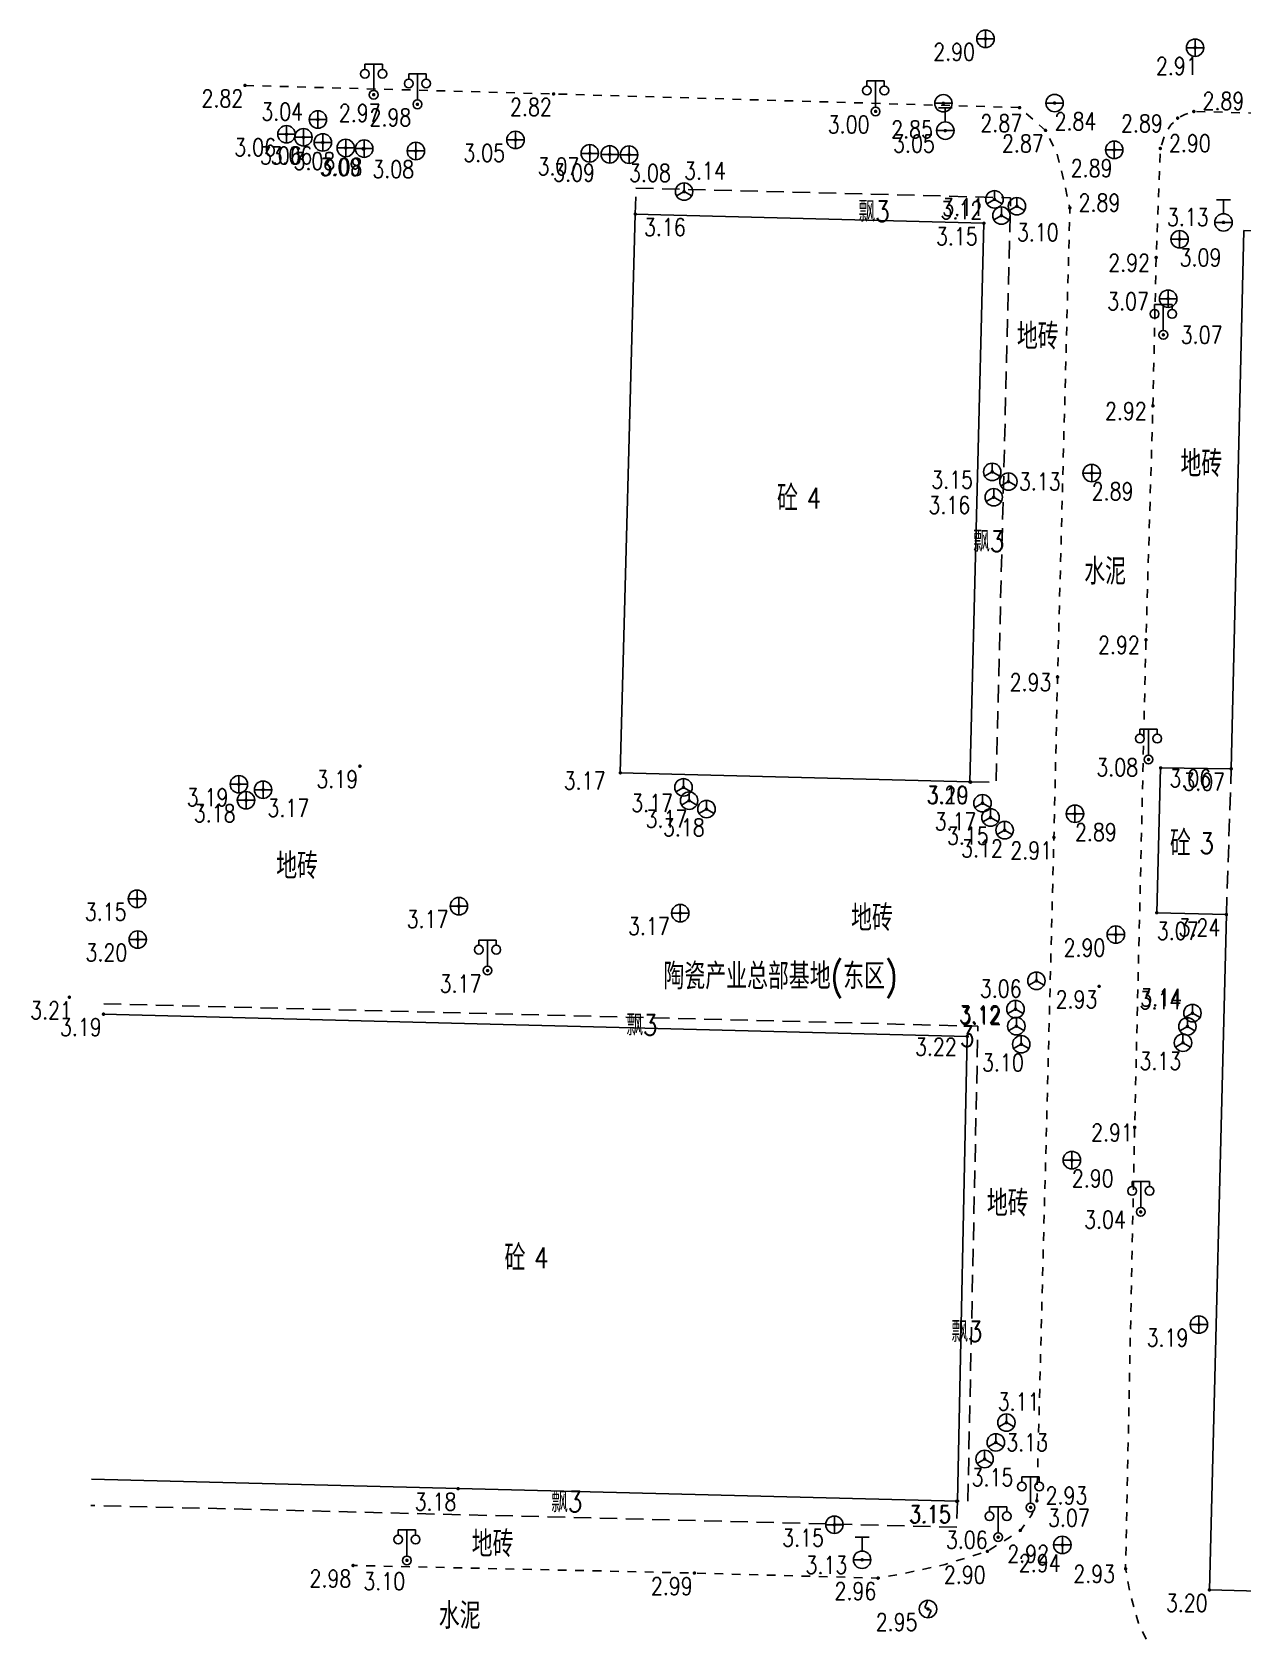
# Model space of a CAD drawing. Extents: x 500064 to 501389, y 2542464 to 2545400.
# Drawn here: x 500652.5 to 500722, y 2544697.9 to 2544789.7 of the extents above; entities that cross this region are included whole.
import ezdxf
from ezdxf.enums import TextEntityAlignment as Align

# ---------------------------------------------------------------- set-up
doc = ezdxf.new("R2010")
doc.units = 0
doc.header["$LTSCALE"] = 0.5
doc.linetypes.add('X5', pattern=[3, 2, -1])
doc.linetypes.add('X6', pattern=[2, 1, -1])
doc.layers.get('0').update_dxf_attribs({"linetype": 'CONTINUOUS', "lineweight": 5})
doc.layers.add('GCD', color=8, linetype='CONTINUOUS')
doc.layers.add('地形图', color=8, linetype='CONTINUOUS')
doc.styles.add('HZ', font='romans.shx', dxfattribs={"width": 0.8, "bigfont": 'hztxt.shx'})

# ---------------------------------------------------------------- blocks, each defined once
blk = doc.blocks.new('gc042')
blk.add_line((-1, 0), (1, 0))
blk.add_circle((0, 0), 1)
blk = doc.blocks.new('gc133')
for p, q in [((-0.8, 2.6), (0.8, 2.6)), ((0, 1), (0, 2.6)), ((-1, 0), (1, 0))]:
    blk.add_line(p, q)
blk.add_circle((0, 0), 1)
blk = doc.blocks.new('gc048')
for q in [(-0.87, -0.5), (0, 1), (0.87, -0.5)]:
    blk.add_line((0, 0), q)
blk.add_circle((0, 0), 1)
blk = doc.blocks.new('gc043')
for p, q in [((-1, 0), (1, 0)), ((0, -1), (0, 1))]:
    blk.add_line(p, q)
blk.add_circle((0, 0), 1)
blk = doc.blocks.new('gc097')
for p, q in [((-1, 2.9), (-1, 3.5)), ((-1, 3.5), (1, 3.5)), ((0, 0.5), (0, 3.5)), ((1, 3.5), (1, 2.9))]:
    blk.add_line(p, q)
for centre in [(-1, 2.4), (1, 2.4), (0, 0)]:
    blk.add_circle(centre, 0.5)
blk = doc.blocks.new('gc050')
for p, q in [((0, 1), (-0.38, 0.18)), ((-0.38, 0.18), (0.38, -0.18)), ((0, -1), (0.38, -0.18))]:
    blk.add_line(p, q)
blk.add_circle((0, 0), 1)
blk = doc.blocks.new('GC200')
at = {"linetype": 'Continuous', "const_width": 0.2, "flags": 128}
blk.add_lwpolyline([(-0.1, 0, 1), (0.1, 0, 1)], format="xyb", close=True, dxfattribs=at)

msp = doc.modelspace()

# ---------------------------------------------------------------- linework, layer by layer
at = {"layer": '地形图', "linetype": 'X6', "flags": 128}
msp.add_lwpolyline([(500664.745, 2544786.607), (500682.464, 2544786.119), (500709.224, 2544785.335), (500710.715, 2544784.025), (500711.37, 2544782.747), (500711.743, 2544781.207), (500712.113, 2544779.576), (500711.405, 2544752.644), (500711.196, 2544743.437), (500710.219, 2544705.351), (500709.919, 2544704.536), (500709.269, 2544703.652), (500707.379, 2544702.453), (500704.943, 2544701.696), (500702.567, 2544701.181), (500701.097, 2544700.913), (500690.554, 2544701.204), (500670.948, 2544701.639)], dxfattribs=at)
at = {"layer": '地形图', "linetype": 'X6', "elevation": 2.945, "flags": 128}
msp.add_lwpolyline([(500718.598, 2544695.322), (500717.515, 2544696.105), (500716.694, 2544696.992), (500716.046, 2544698.336), (500715.606, 2544699.889), (500715.312, 2544701.453), (500715.834, 2544726.793), (500716.483, 2544754.782), (500716.882, 2544768.213), (500717.067, 2544776.727), (500717.305, 2544782.988), (500717.591, 2544783.818), (500717.917, 2544784.352), (500718.301, 2544784.728), (500718.71, 2544784.943), (500719.231, 2544785.111), (500732.811, 2544784.763), (500745.96, 2544784.228), (500746.681, 2544783.917), (500747.153, 2544783.563), (500747.802, 2544782.891), (500752.774, 2544776.937), (500753.974, 2544773.663), (500752.045, 2544701.549), (500751.57, 2544699.519), (500750.851, 2544698.018), (500749.75, 2544696.535), (500748.934, 2544695.838), (500747.909, 2544695.322), (500746.142, 2544694.706), (500745.007, 2544694.617), (500735.738, 2544694.792), (500719.362, 2544695.167)], close=True, dxfattribs=at)
at = {"layer": '地形图', "linetype": 'X5', "flags": 128}
for points, elevation in [([(500687.156, 2544779.218), (500687.195, 2544780.717), (500708.712, 2544780.155), (500707.874, 2544746.589), (500706.374, 2544746.626)], 3.151), ([(500721.103, 2544739.01), (500721.376, 2544747.372)], 3.201), ([(500656.63, 2544733.891), (500706.834, 2544732.597), (500706.251, 2544705.326), (500705.651, 2544705.339)], 3.191), ([(500705.651, 2544705.339), (500705.613, 2544703.839), (500655.889, 2544705.09)], 3.147)]:
    msp.add_lwpolyline(points, dxfattribs=dict(at, elevation=elevation))
at = {"layer": '地形图', "linetype": 'Continuous', "flags": 128}
for points, elevation in [([(500687.156, 2544779.218), (500707.175, 2544778.695), (500706.374, 2544746.626), (500686.297, 2544747.145)], 3.163), ([(500720.127, 2544700.237), (500744.138, 2544699.593), (500746.14, 2544777.595), (500722.106, 2544778.277), (500721.376, 2544747.372), (500717.327, 2544747.426), (500717.105, 2544739.113), (500721.103, 2544739.01)], 3.201)]:
    msp.add_lwpolyline(points, close=True, dxfattribs=dict(at, elevation=elevation))
at = {"layer": '地形图', "linetype": 'Continuous', "elevation": 3.191, "flags": 128}
msp.add_lwpolyline([(500656.615, 2544733.291), (500706.221, 2544732.013), (500705.651, 2544705.339), (500655.927, 2544706.589)], dxfattribs=at)

# ---------------------------------------------------------------- block references
at = {"layer": '地形图', "linetype": 'Continuous'}
ref = msp.add_blockref('GC200', (500707.268, 2544789.283, 2.901), dxfattribs=dict(at, xscale=0.5, yscale=0.5, zscale=0.5))
ref.add_attrib('height', '2.90', dxfattribs={"layer": 'GCD', "linetype": 'Continuous', "height": 1, "style": 'HZ', "width": 0.8}).set_placement((500704.268, 2544788.533, 2.9), align=Align.MIDDLE_LEFT)
at = {"layer": '地形图', "linetype": 'Continuous', "xscale": 0.5, "yscale": 0.5}
for name, p in [('gc043', (500707.268, 2544789.283, 2.901)), ('gc043', (500719.305, 2544788.771, 2.907)), ('gc097', (500672.133, 2544786.075, 2.974)), ('gc097', (500674.644, 2544785.522, 2.981)), ('gc097', (500700.958, 2544785.115, 3.002)), ('gc042', (500704.852, 2544785.583, 2.846)), ('gc042', (500711.236, 2544785.595, 2.84)), ('gc043', (500668.932, 2544784.65, 3.04)), ('gc133', (500704.96, 2544784.012, 3.046)), ('gc043', (500667.127, 2544783.803, 3.06)), ('gc043', (500668.101, 2544783.629, 3.062)), ('gc043', (500669.212, 2544783.333, 3.057)), ('gc043', (500680.279, 2544783.478, 3.054)), ('gc043', (500670.528, 2544783.016, 3.077)), ('gc043', (500671.587, 2544782.979, 3.082)), ('gc043', (500674.557, 2544782.844, 3.078)), ('gc043', (500684.544, 2544782.708, 3.071)), ('gc043', (500685.691, 2544782.649, 3.088)), ('gc043', (500686.797, 2544782.631, 3.076)), ('gc043', (500714.663, 2544782.908, 2.889)), ('gc048', (500689.96, 2544780.511, 3.141)), ('gc048', (500707.784, 2544780.066, 3.107)), ('gc048', (500709.071, 2544779.672, 3.095)), ('gc048', (500708.182, 2544779.136, 3.121)), ('gc133', (500720.936, 2544778.743, 3.134)), ('gc043', (500718.415, 2544777.776, 3.086)), ('gc043', (500717.757, 2544774.362, 3.069)), ('gc097', (500717.48, 2544772.289, 3.065)), ('gc048', (500707.653, 2544764.421, 3.148)), ('gc043', (500713.367, 2544764.354, 2.888)), ('gc048', (500708.585, 2544763.864, 3.13)), ('gc048', (500707.741, 2544762.966, 3.158)), ('gc097', (500716.633, 2544747.908, 3.08)), ('gc043', (500664.392, 2544746.487, 3.187)), ('gc043', (500665.781, 2544746.173, 3.174)), ('gc048', (500689.924, 2544746.31, 3.17)), ('gc043', (500664.803, 2544745.571, 3.181)), ('gc048', (500690.248, 2544745.547, 3.171)), ('gc048', (500691.247, 2544745.062, 3.183)), ('gc048', (500707.097, 2544745.399, 3.173)), ('gc043', (500712.406, 2544744.793, 2.887)), ('gc048', (500707.556, 2544744.58, 3.148)), ('gc048', (500708.367, 2544743.852, 3.122)), ('gc043', (500658.543, 2544739.912, 3.154)), ('gc043', (500677.028, 2544739.489, 3.171)), ('gc043', (500689.739, 2544739.088, 3.165)), ('gc043', (500658.584, 2544737.574, 3.195)), ('gc043', (500714.753, 2544737.858, 2.898)), ('gc097', (500678.673, 2544735.792, 3.173)), ('gc048', (500710.193, 2544735.205, 3.058)), ('gc048', (500708.992, 2544733.576, 3.12)), ('gc048', (500719.153, 2544733.348, 3.141)), ('gc048', (500709.039, 2544732.601, 3.118)), ('gc048', (500718.863, 2544732.585, 3.136)), ('gc048', (500709.319, 2544731.562, 3.096)), ('gc048', (500718.609, 2544731.649, 3.131)), ('gc043', (500712.227, 2544724.909, 2.904)), ('gc097', (500716.183, 2544721.94, 3.037)), ('gc043', (500719.522, 2544715.467, 3.185)), ('gc048', (500708.47, 2544709.844, 3.112)), ('gc048', (500707.863, 2544708.703, 3.13)), ('gc048', (500707.218, 2544707.751, 3.149)), ('gc097', (500709.858, 2544704.97, 3.07)), ('gc097', (500707.994, 2544703.264, 3.064)), ('gc043', (500698.592, 2544703.98, 3.148)), ('gc097', (500674.043, 2544701.932, 3.096)), ('gc133', (500700.183, 2544701.966, 3.128)), ('gc043', (500711.681, 2544702.818, 2.944)), ('gc050', (500703.965, 2544699.139, 2.952))]:
    msp.add_blockref(name, p, dxfattribs=at)
at = {"layer": '地形图', "linetype": 'Continuous'}
ref = msp.add_blockref('GC200', (500719.305, 2544788.771, 2.907), dxfattribs=dict(at, xscale=0.5, yscale=0.5, zscale=0.5))
ref.add_attrib('height', '2.91', dxfattribs={"layer": 'GCD', "linetype": 'Continuous', "height": 1, "style": 'HZ', "width": 0.8}).set_placement((500717.055, 2544787.721, 2.91), align=Align.MIDDLE_LEFT)
ref = msp.add_blockref('GC200', (500664.745, 2544786.607, 2.816), dxfattribs=dict(at, xscale=0.5, yscale=0.5, zscale=0.5))
ref.add_attrib('height', '2.82', dxfattribs={"layer": 'GCD', "linetype": 'Continuous', "height": 1, "style": 'HZ', "width": 0.8}).set_placement((500662.245, 2544785.857, 2.82), align=Align.MIDDLE_LEFT)
ref = msp.add_blockref('GC200', (500672.133, 2544786.075, 2.974), dxfattribs=dict(at, xscale=0.5, yscale=0.5, zscale=0.5))
ref.add_attrib('height', '2.97', dxfattribs={"layer": 'GCD', "linetype": 'Continuous', "height": 1, "style": 'HZ', "width": 0.8}).set_placement((500670.133, 2544785.025, 2.97), align=Align.MIDDLE_LEFT)
ref = msp.add_blockref('GC200', (500682.464, 2544786.119, 2.824), dxfattribs=dict(at, xscale=0.5, yscale=0.5, zscale=0.5))
ref.add_attrib('height', '2.82', dxfattribs={"layer": 'GCD', "linetype": 'Continuous', "height": 1, "style": 'HZ', "width": 0.8}).set_placement((500679.964, 2544785.369, 2.82), align=Align.MIDDLE_LEFT)
ref = msp.add_blockref('GC200', (500704.852, 2544785.583, 2.846), dxfattribs=dict(at, xscale=0.5, yscale=0.5, zscale=0.5))
ref.add_attrib('height', '2.85', dxfattribs={"layer": 'GCD', "linetype": 'Continuous', "height": 1, "style": 'HZ', "width": 0.8}).set_placement((500701.852, 2544784.083, 2.85), align=Align.MIDDLE_LEFT)
ref = msp.add_blockref('GC200', (500711.236, 2544785.595, 2.84), dxfattribs=dict(at, xscale=0.5, yscale=0.5, zscale=0.5))
ref.add_attrib('height', '2.84', dxfattribs={"layer": 'GCD', "linetype": 'Continuous', "height": 1, "style": 'HZ', "width": 0.8}).set_placement((500711.236, 2544784.545, 2.84), align=Align.MIDDLE_LEFT)
ref = msp.add_blockref('GC200', (500719.231, 2544785.111, 2.887), dxfattribs=dict(at, xscale=0.5, yscale=0.5, zscale=0.5))
ref.add_attrib('height', '2.89', dxfattribs={"layer": 'GCD', "linetype": 'Continuous', "height": 1, "style": 'HZ', "width": 0.8}).set_placement((500719.731, 2544785.711, 2.89), align=Align.MIDDLE_LEFT)
ref = msp.add_blockref('GC200', (500668.932, 2544784.65, 3.04), dxfattribs=dict(at, xscale=0.5, yscale=0.5, zscale=0.5))
ref.add_attrib('height', '3.04', dxfattribs={"layer": 'GCD', "linetype": 'Continuous', "height": 1, "style": 'HZ', "width": 0.8}).set_placement((500665.682, 2544785.1, 3.04), align=Align.MIDDLE_LEFT)
ref = msp.add_blockref('GC200', (500674.644, 2544785.522, 2.981), dxfattribs=dict(at, xscale=0.5, yscale=0.5, zscale=0.5))
ref.add_attrib('height', '2.98', dxfattribs={"layer": 'GCD', "linetype": 'Continuous', "height": 1, "style": 'HZ', "width": 0.8}).set_placement((500671.894, 2544784.772, 2.98), align=Align.MIDDLE_LEFT)
ref = msp.add_blockref('GC200', (500700.958, 2544785.115, 3.002), dxfattribs=dict(at, xscale=0.5, yscale=0.5, zscale=0.5))
ref.add_attrib('height', '3.00', dxfattribs={"layer": 'GCD', "linetype": 'Continuous', "height": 1, "style": 'HZ', "width": 0.8}).set_placement((500698.208, 2544784.365, 3), align=Align.MIDDLE_LEFT)
ref = msp.add_blockref('GC200', (500709.224, 2544785.335, 2.869), dxfattribs=dict(at, xscale=0.5, yscale=0.5, zscale=0.5))
ref.add_attrib('height', '2.87', dxfattribs={"layer": 'GCD', "linetype": 'Continuous', "height": 1, "style": 'HZ', "width": 0.8}).set_placement((500706.974, 2544784.435, 2.87), align=Align.MIDDLE_LEFT)
ref = msp.add_blockref('GC200', (500718.301, 2544784.728, 2.894), dxfattribs=dict(at, xscale=0.5, yscale=0.5, zscale=0.5))
ref.add_attrib('height', '2.89', dxfattribs={"layer": 'GCD', "linetype": 'Continuous', "height": 1, "style": 'HZ', "width": 0.8}).set_placement((500715.051, 2544784.428, 2.89), align=Align.MIDDLE_LEFT)
ref = msp.add_blockref('GC200', (500667.127, 2544783.803, 3.06), dxfattribs=dict(at, xscale=0.5, yscale=0.5, zscale=0.5))
ref.add_attrib('height', '3.06', dxfattribs={"layer": 'GCD', "linetype": 'Continuous', "height": 1, "style": 'HZ', "width": 0.8}).set_placement((500664.127, 2544783.053, 3.06), align=Align.MIDDLE_LEFT)
ref = msp.add_blockref('GC200', (500704.96, 2544784.012, 3.046), dxfattribs=dict(at, xscale=0.5, yscale=0.5, zscale=0.5))
ref.add_attrib('height', '3.05', dxfattribs={"layer": 'GCD', "linetype": 'Continuous', "height": 1, "style": 'HZ', "width": 0.8}).set_placement((500701.96, 2544783.262, 3.05), align=Align.MIDDLE_LEFT)
ref = msp.add_blockref('GC200', (500710.715, 2544784.025, 2.869), dxfattribs=dict(at, xscale=0.5, yscale=0.5, zscale=0.5))
ref.add_attrib('height', '2.87', dxfattribs={"layer": 'GCD', "linetype": 'Continuous', "height": 1, "style": 'HZ', "width": 0.8}).set_placement((500708.215, 2544783.275, 2.87), align=Align.MIDDLE_LEFT)
ref = msp.add_blockref('GC200', (500668.101, 2544783.629, 3.062), dxfattribs=dict(at, xscale=0.5, yscale=0.5, zscale=0.5))
ref.add_attrib('height', '3.06', dxfattribs={"layer": 'GCD', "linetype": 'Continuous', "height": 1, "style": 'HZ', "width": 0.8}).set_placement((500665.601, 2544782.579, 3.06), align=Align.MIDDLE_LEFT)
ref = msp.add_blockref('GC200', (500669.212, 2544783.333, 3.057), dxfattribs=dict(at, xscale=0.5, yscale=0.5, zscale=0.5))
ref.add_attrib('height', '3.06', dxfattribs={"layer": 'GCD', "linetype": 'Continuous', "height": 1, "style": 'HZ', "width": 0.8}).set_placement((500666.212, 2544782.583, 3.06), align=Align.MIDDLE_LEFT)
ref = msp.add_blockref('GC200', (500670.528, 2544783.016, 3.077), dxfattribs=dict(at, xscale=0.5, yscale=0.5, zscale=0.5))
ref.add_attrib('height', '3.08', dxfattribs={"layer": 'GCD', "linetype": 'Continuous', "height": 1, "style": 'HZ', "width": 0.8}).set_placement((500667.528, 2544782.266, 3.08), align=Align.MIDDLE_LEFT)
ref = msp.add_blockref('GC200', (500671.526, 2544782.97, 3.085), dxfattribs=dict(at, xscale=0.5, yscale=0.5, zscale=0.5))
ref.add_attrib('height', '3.09', dxfattribs={"layer": 'GCD', "linetype": 'Continuous', "height": 1, "style": 'HZ', "width": 0.8}).set_placement((500669.026, 2544781.92, 3.09), align=Align.MIDDLE_LEFT)
ref = msp.add_blockref('GC200', (500671.587, 2544782.979, 3.082), dxfattribs=dict(at, xscale=0.5, yscale=0.5, zscale=0.5))
ref.add_attrib('height', '3.08', dxfattribs={"layer": 'GCD', "linetype": 'Continuous', "height": 1, "style": 'HZ', "width": 0.8}).set_placement((500669.087, 2544781.929, 3.08), align=Align.MIDDLE_LEFT)
ref = msp.add_blockref('GC200', (500674.557, 2544782.844, 3.078), dxfattribs=dict(at, xscale=0.5, yscale=0.5, zscale=0.5))
ref.add_attrib('height', '3.08', dxfattribs={"layer": 'GCD', "linetype": 'Continuous', "height": 1, "style": 'HZ', "width": 0.8}).set_placement((500672.057, 2544781.794, 3.08), align=Align.MIDDLE_LEFT)
ref = msp.add_blockref('GC200', (500680.279, 2544783.478, 3.054), dxfattribs=dict(at, xscale=0.5, yscale=0.5, zscale=0.5))
ref.add_attrib('height', '3.05', dxfattribs={"layer": 'GCD', "linetype": 'Continuous', "height": 1, "style": 'HZ', "width": 0.8}).set_placement((500677.279, 2544782.728, 3.05), align=Align.MIDDLE_LEFT)
ref = msp.add_blockref('GC200', (500714.663, 2544782.908, 2.889), dxfattribs=dict(at, xscale=0.5, yscale=0.5, zscale=0.5))
ref.add_attrib('height', '2.89', dxfattribs={"layer": 'GCD', "linetype": 'Continuous', "height": 1, "style": 'HZ', "width": 0.8}).set_placement((500712.163, 2544781.858, 2.89), align=Align.MIDDLE_LEFT)
ref = msp.add_blockref('GC200', (500717.305, 2544782.988, 2.897), dxfattribs=dict(at, xscale=0.5, yscale=0.5, zscale=0.5))
ref.add_attrib('height', '2.90', dxfattribs={"layer": 'GCD', "linetype": 'Continuous', "height": 1, "style": 'HZ', "width": 0.8}).set_placement((500717.805, 2544783.288, 2.9), align=Align.MIDDLE_LEFT)
ref = msp.add_blockref('GC200', (500684.544, 2544782.708, 3.071), dxfattribs=dict(at, xscale=0.5, yscale=0.5, zscale=0.5))
ref.add_attrib('height', '3.07', dxfattribs={"layer": 'GCD', "linetype": 'Continuous', "height": 1, "style": 'HZ', "width": 0.8}).set_placement((500681.544, 2544781.958, 3.07), align=Align.MIDDLE_LEFT)
ref = msp.add_blockref('GC200', (500685.691, 2544782.649, 3.088), dxfattribs=dict(at, xscale=0.5, yscale=0.5, zscale=0.5))
ref.add_attrib('height', '3.09', dxfattribs={"layer": 'GCD', "linetype": 'Continuous', "height": 1, "style": 'HZ', "width": 0.8}).set_placement((500682.441, 2544781.599, 3.09), align=Align.MIDDLE_LEFT)
ref = msp.add_blockref('GC200', (500686.797, 2544782.631, 3.076), dxfattribs=dict(at, xscale=0.5, yscale=0.5, zscale=0.5))
ref.add_attrib('height', '3.08', dxfattribs={"layer": 'GCD', "linetype": 'Continuous', "height": 1, "style": 'HZ', "width": 0.8}).set_placement((500686.797, 2544781.581, 3.08), align=Align.MIDDLE_LEFT)
ref = msp.add_blockref('GC200', (500689.96, 2544780.511, 3.141), dxfattribs=dict(at, xscale=0.5, yscale=0.5, zscale=0.5))
ref.add_attrib('height', '3.14', dxfattribs={"layer": 'GCD', "linetype": 'Continuous', "height": 1, "style": 'HZ', "width": 0.8}).set_placement((500689.96, 2544781.711, 3.14), align=Align.MIDDLE_LEFT)
ref = msp.add_blockref('GC200', (500707.784, 2544780.066, 3.107), dxfattribs=dict(at, xscale=0.5, yscale=0.5, zscale=0.5))
ref.add_attrib('height', '3.11', dxfattribs={"layer": 'GCD', "linetype": 'Continuous', "height": 1, "style": 'HZ', "width": 0.8}).set_placement((500704.784, 2544779.616, 3.11), align=Align.MIDDLE_LEFT)
ref = msp.add_blockref('GC200', (500712.113, 2544779.576, 2.886), dxfattribs=dict(at, xscale=0.5, yscale=0.5, zscale=0.5))
ref.add_attrib('height', '2.89', dxfattribs={"layer": 'GCD', "linetype": 'Continuous', "height": 1, "style": 'HZ', "width": 0.8}).set_placement((500712.613, 2544779.876, 2.89), align=Align.MIDDLE_LEFT)
ref = msp.add_blockref('GC200', (500687.156, 2544779.218, 3.163), dxfattribs=dict(at, xscale=0.5, yscale=0.5, zscale=0.5))
ref.add_attrib('height', '3.16', dxfattribs={"layer": 'GCD', "linetype": 'Continuous', "height": 1, "style": 'HZ', "width": 0.8}).set_placement((500687.656, 2544778.468, 3.16), align=Align.MIDDLE_LEFT)
ref = msp.add_blockref('GC200', (500708.182, 2544779.136, 3.121), dxfattribs=dict(at, xscale=0.5, yscale=0.5, zscale=0.5))
ref.add_attrib('height', '3.12', dxfattribs={"layer": 'GCD', "linetype": 'Continuous', "height": 1, "style": 'HZ', "width": 0.8}).set_placement((500704.682, 2544779.436, 3.12), align=Align.MIDDLE_LEFT)
ref = msp.add_blockref('GC200', (500709.071, 2544779.672, 3.095), dxfattribs=dict(at, xscale=0.5, yscale=0.5, zscale=0.5))
ref.add_attrib('height', '3.10', dxfattribs={"layer": 'GCD', "linetype": 'Continuous', "height": 1, "style": 'HZ', "width": 0.8}).set_placement((500709.071, 2544778.172, 3.1), align=Align.MIDDLE_LEFT)
ref = msp.add_blockref('GC200', (500720.936, 2544778.743, 3.134), dxfattribs=dict(at, xscale=0.5, yscale=0.5, zscale=0.5))
ref.add_attrib('height', '3.13', dxfattribs={"layer": 'GCD', "linetype": 'Continuous', "height": 1, "style": 'HZ', "width": 0.8}).set_placement((500717.686, 2544779.043, 3.13), align=Align.MIDDLE_LEFT)
ref = msp.add_blockref('GC200', (500707.175, 2544778.695, 3.151), dxfattribs=dict(at, xscale=0.5, yscale=0.5, zscale=0.5))
ref.add_attrib('height', '3.15', dxfattribs={"layer": 'GCD', "linetype": 'Continuous', "height": 1, "style": 'HZ', "width": 0.8}).set_placement((500704.425, 2544777.945, 3.15), align=Align.MIDDLE_LEFT)
ref = msp.add_blockref('GC200', (500718.415, 2544777.776, 3.086), dxfattribs=dict(at, xscale=0.5, yscale=0.5, zscale=0.5))
ref.add_attrib('height', '3.09', dxfattribs={"layer": 'GCD', "linetype": 'Continuous', "height": 1, "style": 'HZ', "width": 0.8}).set_placement((500718.415, 2544776.726, 3.09), align=Align.MIDDLE_LEFT)
ref = msp.add_blockref('GC200', (500717.067, 2544776.727, 2.918), dxfattribs=dict(at, xscale=0.5, yscale=0.5, zscale=0.5))
ref.add_attrib('height', '2.92', dxfattribs={"layer": 'GCD', "linetype": 'Continuous', "height": 1, "style": 'HZ', "width": 0.8}).set_placement((500714.317, 2544776.427, 2.92), align=Align.MIDDLE_LEFT)
ref = msp.add_blockref('GC200', (500717.757, 2544774.362, 3.069), dxfattribs=dict(at, xscale=0.5, yscale=0.5, zscale=0.5))
ref.add_attrib('height', '3.07', dxfattribs={"layer": 'GCD', "linetype": 'Continuous', "height": 1, "style": 'HZ', "width": 0.8}).set_placement((500714.257, 2544774.212, 3.07), align=Align.MIDDLE_LEFT)
ref = msp.add_blockref('GC200', (500717.48, 2544772.289, 3.065), dxfattribs=dict(at, xscale=0.5, yscale=0.5, zscale=0.5))
ref.add_attrib('height', '3.07', dxfattribs={"layer": 'GCD', "linetype": 'Continuous', "height": 1, "style": 'HZ', "width": 0.8}).set_placement((500718.48, 2544772.289, 3.07), align=Align.MIDDLE_LEFT)
ref = msp.add_blockref('GC200', (500716.882, 2544768.213, 2.915), dxfattribs=dict(at, xscale=0.5, yscale=0.5, zscale=0.5))
ref.add_attrib('height', '2.92', dxfattribs={"layer": 'GCD', "linetype": 'Continuous', "height": 1, "style": 'HZ', "width": 0.8}).set_placement((500714.132, 2544767.913, 2.92), align=Align.MIDDLE_LEFT)
ref = msp.add_blockref('GC200', (500707.653, 2544764.421, 3.148), dxfattribs=dict(at, xscale=0.5, yscale=0.5, zscale=0.5))
ref.add_attrib('height', '3.15', dxfattribs={"layer": 'GCD', "linetype": 'Continuous', "height": 1, "style": 'HZ', "width": 0.8}).set_placement((500704.153, 2544763.971, 3.15), align=Align.MIDDLE_LEFT)
ref = msp.add_blockref('GC200', (500708.585, 2544763.864, 3.13), dxfattribs=dict(at, xscale=0.5, yscale=0.5, zscale=0.5))
ref.add_attrib('height', '3.13', dxfattribs={"layer": 'GCD', "linetype": 'Continuous', "height": 1, "style": 'HZ', "width": 0.8}).set_placement((500709.185, 2544763.864, 3.13), align=Align.MIDDLE_LEFT)
ref = msp.add_blockref('GC200', (500713.367, 2544764.354, 2.888), dxfattribs=dict(at, xscale=0.5, yscale=0.5, zscale=0.5))
ref.add_attrib('height', '2.89', dxfattribs={"layer": 'GCD', "linetype": 'Continuous', "height": 1, "style": 'HZ', "width": 0.8}).set_placement((500713.367, 2544763.304, 2.89), align=Align.MIDDLE_LEFT)
ref = msp.add_blockref('GC200', (500707.741, 2544762.966, 3.158), dxfattribs=dict(at, xscale=0.5, yscale=0.5, zscale=0.5))
ref.add_attrib('height', '3.16', dxfattribs={"layer": 'GCD', "linetype": 'Continuous', "height": 1, "style": 'HZ', "width": 0.8}).set_placement((500703.991, 2544762.516, 3.16), align=Align.MIDDLE_LEFT)
ref = msp.add_blockref('GC200', (500716.483, 2544754.782, 2.922), dxfattribs=dict(at, xscale=0.5, yscale=0.5, zscale=0.5))
ref.add_attrib('height', '2.92', dxfattribs={"layer": 'GCD', "linetype": 'Continuous', "height": 1, "style": 'HZ', "width": 0.8}).set_placement((500713.733, 2544754.482, 2.92), align=Align.MIDDLE_LEFT)
ref = msp.add_blockref('GC200', (500711.405, 2544752.644, 2.931), dxfattribs=dict(at, xscale=0.5, yscale=0.5, zscale=0.5))
ref.add_attrib('height', '2.93', dxfattribs={"layer": 'GCD', "linetype": 'Continuous', "height": 1, "style": 'HZ', "width": 0.8}).set_placement((500708.655, 2544752.344, 2.93), align=Align.MIDDLE_LEFT)
ref = msp.add_blockref('GC200', (500716.633, 2544747.908, 3.08), dxfattribs=dict(at, xscale=0.5, yscale=0.5, zscale=0.5))
ref.add_attrib('height', '3.08', dxfattribs={"layer": 'GCD', "linetype": 'Continuous', "height": 1, "style": 'HZ', "width": 0.8}).set_placement((500713.633, 2544747.458, 3.08), align=Align.MIDDLE_LEFT)
ref = msp.add_blockref('GC200', (500671.342, 2544747.527, 3.189), dxfattribs=dict(at, xscale=0.5, yscale=0.5, zscale=0.5))
ref.add_attrib('height', '3.19', dxfattribs={"layer": 'GCD', "linetype": 'Continuous', "height": 1, "style": 'HZ', "width": 0.8}).set_placement((500668.842, 2544746.777, 3.19), align=Align.MIDDLE_LEFT)
ref = msp.add_blockref('GC200', (500686.297, 2544747.145, 3.171), dxfattribs=dict(at, xscale=0.5, yscale=0.5, zscale=0.5))
ref.add_attrib('height', '3.17', dxfattribs={"layer": 'GCD', "linetype": 'Continuous', "height": 1, "style": 'HZ', "width": 0.8}).set_placement((500683.047, 2544746.695, 3.17), align=Align.MIDDLE_LEFT)
ref = msp.add_blockref('GC200', (500717.327, 2544747.426, 3.058), dxfattribs=dict(at, xscale=0.5, yscale=0.5, zscale=0.5))
ref.add_attrib('height', '3.06', dxfattribs={"layer": 'GCD', "linetype": 'Continuous', "height": 1, "style": 'HZ', "width": 0.8}).set_placement((500717.827, 2544746.826, 3.06), align=Align.MIDDLE_LEFT)
ref = msp.add_blockref('GC200', (500721.376, 2544747.372, 3.073), dxfattribs=dict(at, xscale=0.5, yscale=0.5, zscale=0.5))
ref.add_attrib('height', '3.07', dxfattribs={"layer": 'GCD', "linetype": 'Continuous', "height": 1, "style": 'HZ', "width": 0.8}).set_placement((500718.626, 2544746.622, 3.07), align=Align.MIDDLE_LEFT)
ref = msp.add_blockref('GC200', (500664.392, 2544746.487, 3.187), dxfattribs=dict(at, xscale=0.5, yscale=0.5, zscale=0.5))
ref.add_attrib('height', '3.19', dxfattribs={"layer": 'GCD', "linetype": 'Continuous', "height": 1, "style": 'HZ', "width": 0.8}).set_placement((500661.392, 2544745.737, 3.19), align=Align.MIDDLE_LEFT)
ref = msp.add_blockref('GC200', (500665.781, 2544746.173, 3.174), dxfattribs=dict(at, xscale=0.5, yscale=0.5, zscale=0.5))
ref.add_attrib('height', '3.17', dxfattribs={"layer": 'GCD', "linetype": 'Continuous', "height": 1, "style": 'HZ', "width": 0.8}).set_placement((500666.031, 2544745.123, 3.17), align=Align.MIDDLE_LEFT)
ref = msp.add_blockref('GC200', (500689.924, 2544746.31, 3.17), dxfattribs=dict(at, xscale=0.5, yscale=0.5, zscale=0.5))
ref.add_attrib('height', '3.17', dxfattribs={"layer": 'GCD', "linetype": 'Continuous', "height": 1, "style": 'HZ', "width": 0.8}).set_placement((500686.924, 2544745.41, 3.17), align=Align.MIDDLE_LEFT)
ref = msp.add_blockref('GC200', (500706.374, 2544746.626, 3.199), dxfattribs=dict(at, xscale=0.5, yscale=0.5, zscale=0.5))
ref.add_attrib('height', '3.20', dxfattribs={"layer": 'GCD', "linetype": 'Continuous', "height": 1, "style": 'HZ', "width": 0.8}).set_placement((500703.874, 2544745.876, 3.2), align=Align.MIDDLE_LEFT)
ref = msp.add_blockref('GC200', (500706.412, 2544746.61, 3.189), dxfattribs=dict(at, xscale=0.5, yscale=0.5, zscale=0.5))
ref.add_attrib('height', '3.19', dxfattribs={"layer": 'GCD', "linetype": 'Continuous', "height": 1, "style": 'HZ', "width": 0.8}).set_placement((500703.912, 2544745.86, 3.19), align=Align.MIDDLE_LEFT)
ref = msp.add_blockref('GC200', (500664.803, 2544745.571, 3.181), dxfattribs=dict(at, xscale=0.5, yscale=0.5, zscale=0.5))
ref.add_attrib('height', '3.18', dxfattribs={"layer": 'GCD', "linetype": 'Continuous', "height": 1, "style": 'HZ', "width": 0.8}).set_placement((500661.803, 2544744.821, 3.18), align=Align.MIDDLE_LEFT)
ref = msp.add_blockref('GC200', (500690.248, 2544745.547, 3.171), dxfattribs=dict(at, xscale=0.5, yscale=0.5, zscale=0.5))
ref.add_attrib('height', '3.17', dxfattribs={"layer": 'GCD', "linetype": 'Continuous', "height": 1, "style": 'HZ', "width": 0.8}).set_placement((500687.748, 2544744.497, 3.17), align=Align.MIDDLE_LEFT)
ref = msp.add_blockref('GC200', (500707.097, 2544745.399, 3.173), dxfattribs=dict(at, xscale=0.5, yscale=0.5, zscale=0.5))
ref.add_attrib('height', '3.17', dxfattribs={"layer": 'GCD', "linetype": 'Continuous', "height": 1, "style": 'HZ', "width": 0.8}).set_placement((500704.347, 2544744.349, 3.17), align=Align.MIDDLE_LEFT)
ref = msp.add_blockref('GC200', (500691.247, 2544745.062, 3.183), dxfattribs=dict(at, xscale=0.5, yscale=0.5, zscale=0.5))
ref.add_attrib('height', '3.18', dxfattribs={"layer": 'GCD', "linetype": 'Continuous', "height": 1, "style": 'HZ', "width": 0.8}).set_placement((500688.747, 2544744.012, 3.18), align=Align.MIDDLE_LEFT)
ref = msp.add_blockref('GC200', (500707.556, 2544744.58, 3.148), dxfattribs=dict(at, xscale=0.5, yscale=0.5, zscale=0.5))
ref.add_attrib('height', '3.15', dxfattribs={"layer": 'GCD', "linetype": 'Continuous', "height": 1, "style": 'HZ', "width": 0.8}).set_placement((500705.056, 2544743.53, 3.15), align=Align.MIDDLE_LEFT)
ref = msp.add_blockref('GC200', (500712.406, 2544744.793, 2.887), dxfattribs=dict(at, xscale=0.5, yscale=0.5, zscale=0.5))
ref.add_attrib('height', '2.89', dxfattribs={"layer": 'GCD', "linetype": 'Continuous', "height": 1, "style": 'HZ', "width": 0.8}).set_placement((500712.406, 2544743.743, 2.89), align=Align.MIDDLE_LEFT)
ref = msp.add_blockref('GC200', (500708.367, 2544743.852, 3.122), dxfattribs=dict(at, xscale=0.5, yscale=0.5, zscale=0.5))
ref.add_attrib('height', '3.12', dxfattribs={"layer": 'GCD', "linetype": 'Continuous', "height": 1, "style": 'HZ', "width": 0.8}).set_placement((500705.867, 2544742.802, 3.12), align=Align.MIDDLE_LEFT)
ref = msp.add_blockref('GC200', (500711.196, 2544743.437, 2.911), dxfattribs=dict(at, xscale=0.5, yscale=0.5, zscale=0.5))
ref.add_attrib('height', '2.91', dxfattribs={"layer": 'GCD', "linetype": 'Continuous', "height": 1, "style": 'HZ', "width": 0.8}).set_placement((500708.696, 2544742.687, 2.91), align=Align.MIDDLE_LEFT)
ref = msp.add_blockref('GC200', (500658.543, 2544739.912, 3.154), dxfattribs=dict(at, xscale=0.5, yscale=0.5, zscale=0.5))
ref.add_attrib('height', '3.15', dxfattribs={"layer": 'GCD', "linetype": 'Continuous', "height": 1, "style": 'HZ', "width": 0.8}).set_placement((500655.543, 2544739.162, 3.15), align=Align.MIDDLE_LEFT)
ref = msp.add_blockref('GC200', (500677.028, 2544739.489, 3.171), dxfattribs=dict(at, xscale=0.5, yscale=0.5, zscale=0.5))
ref.add_attrib('height', '3.17', dxfattribs={"layer": 'GCD', "linetype": 'Continuous', "height": 1, "style": 'HZ', "width": 0.8}).set_placement((500674.028, 2544738.739, 3.17), align=Align.MIDDLE_LEFT)
ref = msp.add_blockref('GC200', (500689.739, 2544739.088, 3.165), dxfattribs=dict(at, xscale=0.5, yscale=0.5, zscale=0.5))
ref.add_attrib('height', '3.17', dxfattribs={"layer": 'GCD', "linetype": 'Continuous', "height": 1, "style": 'HZ', "width": 0.8}).set_placement((500686.739, 2544738.338, 3.17), align=Align.MIDDLE_LEFT)
ref = msp.add_blockref('GC200', (500717.105, 2544739.113, 3.071), dxfattribs=dict(at, xscale=0.5, yscale=0.5, zscale=0.5))
ref.add_attrib('height', '3.07', dxfattribs={"layer": 'GCD', "linetype": 'Continuous', "height": 1, "style": 'HZ', "width": 0.8}).set_placement((500717.105, 2544738.063, 3.07), align=Align.MIDDLE_LEFT)
ref = msp.add_blockref('GC200', (500721.103, 2544739.01, 3.242), dxfattribs=dict(at, xscale=0.5, yscale=0.5, zscale=0.5))
ref.add_attrib('height', '3.24', dxfattribs={"layer": 'GCD', "linetype": 'Continuous', "height": 1, "style": 'HZ', "width": 0.8}).set_placement((500718.353, 2544738.26, 3.24), align=Align.MIDDLE_LEFT)
ref = msp.add_blockref('GC200', (500714.753, 2544737.858, 2.898), dxfattribs=dict(at, xscale=0.5, yscale=0.5, zscale=0.5))
ref.add_attrib('height', '2.90', dxfattribs={"layer": 'GCD', "linetype": 'Continuous', "height": 1, "style": 'HZ', "width": 0.8}).set_placement((500711.753, 2544737.108, 2.9), align=Align.MIDDLE_LEFT)
ref = msp.add_blockref('GC200', (500658.584, 2544737.574, 3.195), dxfattribs=dict(at, xscale=0.5, yscale=0.5, zscale=0.5))
ref.add_attrib('height', '3.20', dxfattribs={"layer": 'GCD', "linetype": 'Continuous', "height": 1, "style": 'HZ', "width": 0.8}).set_placement((500655.584, 2544736.824, 3.2), align=Align.MIDDLE_LEFT)
ref = msp.add_blockref('GC200', (500678.673, 2544735.792, 3.173), dxfattribs=dict(at, xscale=0.5, yscale=0.5, zscale=0.5))
ref.add_attrib('height', '3.17', dxfattribs={"layer": 'GCD', "linetype": 'Continuous', "height": 1, "style": 'HZ', "width": 0.8}).set_placement((500675.923, 2544735.042, 3.17), align=Align.MIDDLE_LEFT)
ref = msp.add_blockref('GC200', (500710.193, 2544735.205, 3.058), dxfattribs=dict(at, xscale=0.5, yscale=0.5, zscale=0.5))
ref.add_attrib('height', '3.06', dxfattribs={"layer": 'GCD', "linetype": 'Continuous', "height": 1, "style": 'HZ', "width": 0.8}).set_placement((500706.943, 2544734.755, 3.06), align=Align.MIDDLE_LEFT)
ref = msp.add_blockref('GC200', (500654.657, 2544734.262, 3.208), dxfattribs=dict(at, xscale=0.5, yscale=0.5, zscale=0.5))
ref.add_attrib('height', '3.21', dxfattribs={"layer": 'GCD', "linetype": 'Continuous', "height": 1, "style": 'HZ', "width": 0.8}).set_placement((500652.407, 2544733.512, 3.21), align=Align.MIDDLE_LEFT)
ref = msp.add_blockref('GC200', (500713.795, 2544734.886, 2.929), dxfattribs=dict(at, xscale=0.5, yscale=0.5, zscale=0.5))
ref.add_attrib('height', '2.93', dxfattribs={"layer": 'GCD', "linetype": 'Continuous', "height": 1, "style": 'HZ', "width": 0.8}).set_placement((500711.295, 2544734.136, 2.93), align=Align.MIDDLE_LEFT)
ref = msp.add_blockref('GC200', (500718.863, 2544732.585, 3.136), dxfattribs=dict(at, xscale=0.5, yscale=0.5, zscale=0.5))
ref.add_attrib('height', '3.14', dxfattribs={"layer": 'GCD', "linetype": 'Continuous', "height": 1, "style": 'HZ', "width": 0.8}).set_placement((500716.113, 2544734.085, 3.14), align=Align.MIDDLE_LEFT)
ref = msp.add_blockref('GC200', (500719.153, 2544733.348, 3.141), dxfattribs=dict(at, xscale=0.5, yscale=0.5, zscale=0.5))
ref.add_attrib('height', '3.14', dxfattribs={"layer": 'GCD', "linetype": 'Continuous', "height": 1, "style": 'HZ', "width": 0.8}).set_placement((500716.153, 2544734.248, 3.14), align=Align.MIDDLE_LEFT)
ref = msp.add_blockref('GC200', (500656.615, 2544733.291, 3.191), dxfattribs=dict(at, xscale=0.5, yscale=0.5, zscale=0.5))
ref.add_attrib('height', '3.19', dxfattribs={"layer": 'GCD', "linetype": 'Continuous', "height": 1, "style": 'HZ', "width": 0.8}).set_placement((500654.115, 2544732.541, 3.19), align=Align.MIDDLE_LEFT)
ref = msp.add_blockref('GC200', (500708.992, 2544733.576, 3.12), dxfattribs=dict(at, xscale=0.5, yscale=0.5, zscale=0.5))
ref.add_attrib('height', '3.12', dxfattribs={"layer": 'GCD', "linetype": 'Continuous', "height": 1, "style": 'HZ', "width": 0.8}).set_placement((500705.742, 2544733.276, 3.12), align=Align.MIDDLE_LEFT)
ref = msp.add_blockref('GC200', (500709.039, 2544732.601, 3.118), dxfattribs=dict(at, xscale=0.5, yscale=0.5, zscale=0.5))
ref.add_attrib('height', '3.12', dxfattribs={"layer": 'GCD', "linetype": 'Continuous', "height": 1, "style": 'HZ', "width": 0.8}).set_placement((500705.789, 2544733.201, 3.12), align=Align.MIDDLE_LEFT)
ref = msp.add_blockref('GC200', (500706.221, 2544732.013, 3.221), dxfattribs=dict(at, xscale=0.5, yscale=0.5, zscale=0.5))
ref.add_attrib('height', '3.22', dxfattribs={"layer": 'GCD', "linetype": 'Continuous', "height": 1, "style": 'HZ', "width": 0.8}).set_placement((500703.221, 2544731.413, 3.22), align=Align.MIDDLE_LEFT)
ref = msp.add_blockref('GC200', (500709.319, 2544731.562, 3.096), dxfattribs=dict(at, xscale=0.5, yscale=0.5, zscale=0.5))
ref.add_attrib('height', '3.10', dxfattribs={"layer": 'GCD', "linetype": 'Continuous', "height": 1, "style": 'HZ', "width": 0.8}).set_placement((500707.069, 2544730.512, 3.1), align=Align.MIDDLE_LEFT)
ref = msp.add_blockref('GC200', (500718.609, 2544731.649, 3.131), dxfattribs=dict(at, xscale=0.5, yscale=0.5, zscale=0.5))
ref.add_attrib('height', '3.13', dxfattribs={"layer": 'GCD', "linetype": 'Continuous', "height": 1, "style": 'HZ', "width": 0.8}).set_placement((500716.109, 2544730.599, 3.13), align=Align.MIDDLE_LEFT)
ref = msp.add_blockref('GC200', (500715.834, 2544726.793, 2.913), dxfattribs=dict(at, xscale=0.5, yscale=0.5, zscale=0.5))
ref.add_attrib('height', '2.91', dxfattribs={"layer": 'GCD', "linetype": 'Continuous', "height": 1, "style": 'HZ', "width": 0.8}).set_placement((500713.334, 2544726.493, 2.91), align=Align.MIDDLE_LEFT)
ref = msp.add_blockref('GC200', (500712.227, 2544724.909, 2.904), dxfattribs=dict(at, xscale=0.5, yscale=0.5, zscale=0.5))
ref.add_attrib('height', '2.90', dxfattribs={"layer": 'GCD', "linetype": 'Continuous', "height": 1, "style": 'HZ', "width": 0.8}).set_placement((500712.227, 2544723.859, 2.9), align=Align.MIDDLE_LEFT)
ref = msp.add_blockref('GC200', (500716.183, 2544721.94, 3.037), dxfattribs=dict(at, xscale=0.5, yscale=0.5, zscale=0.5))
ref.add_attrib('height', '3.04', dxfattribs={"layer": 'GCD', "linetype": 'Continuous', "height": 1, "style": 'HZ', "width": 0.8}).set_placement((500712.933, 2544721.49, 3.04), align=Align.MIDDLE_LEFT)
ref = msp.add_blockref('GC200', (500719.522, 2544715.467, 3.185), dxfattribs=dict(at, xscale=0.5, yscale=0.5, zscale=0.5))
ref.add_attrib('height', '3.19', dxfattribs={"layer": 'GCD', "linetype": 'Continuous', "height": 1, "style": 'HZ', "width": 0.8}).set_placement((500716.522, 2544714.717, 3.19), align=Align.MIDDLE_LEFT)
ref = msp.add_blockref('GC200', (500708.47, 2544709.844, 3.112), dxfattribs=dict(at, xscale=0.5, yscale=0.5, zscale=0.5))
ref.add_attrib('height', '3.11', dxfattribs={"layer": 'GCD', "linetype": 'Continuous', "height": 1, "style": 'HZ', "width": 0.8}).set_placement((500707.97, 2544711.044, 3.11), align=Align.MIDDLE_LEFT)
ref = msp.add_blockref('GC200', (500707.863, 2544708.703, 3.13), dxfattribs=dict(at, xscale=0.5, yscale=0.5, zscale=0.5))
ref.add_attrib('height', '3.13', dxfattribs={"layer": 'GCD', "linetype": 'Continuous', "height": 1, "style": 'HZ', "width": 0.8}).set_placement((500708.463, 2544708.703, 3.13), align=Align.MIDDLE_LEFT)
ref = msp.add_blockref('GC200', (500707.218, 2544707.751, 3.149), dxfattribs=dict(at, xscale=0.5, yscale=0.5, zscale=0.5))
ref.add_attrib('height', '3.15', dxfattribs={"layer": 'GCD', "linetype": 'Continuous', "height": 1, "style": 'HZ', "width": 0.8}).set_placement((500706.468, 2544706.701, 3.15), align=Align.MIDDLE_LEFT)
ref = msp.add_blockref('GC200', (500676.984, 2544706.047, 3.179), dxfattribs=dict(at, xscale=0.5, yscale=0.5, zscale=0.5))
ref.add_attrib('height', '3.18', dxfattribs={"layer": 'GCD', "linetype": 'Continuous', "height": 1, "style": 'HZ', "width": 0.8}).set_placement((500674.484, 2544705.297, 3.18), align=Align.MIDDLE_LEFT)
ref = msp.add_blockref('GC200', (500710.219, 2544705.351, 2.927), dxfattribs=dict(at, xscale=0.5, yscale=0.5, zscale=0.5))
ref.add_attrib('height', '2.93', dxfattribs={"layer": 'GCD', "linetype": 'Continuous', "height": 1, "style": 'HZ', "width": 0.8}).set_placement((500710.719, 2544705.651, 2.93), align=Align.MIDDLE_LEFT)
ref = msp.add_blockref('GC200', (500705.615, 2544705.323, 3.152), dxfattribs=dict(at, xscale=0.5, yscale=0.5, zscale=0.5))
ref.add_attrib('height', '3.15', dxfattribs={"layer": 'GCD', "linetype": 'Continuous', "height": 1, "style": 'HZ', "width": 0.8}).set_placement((500702.865, 2544704.573, 3.15), align=Align.MIDDLE_LEFT)
ref = msp.add_blockref('GC200', (500705.651, 2544705.339, 3.147), dxfattribs=dict(at, xscale=0.5, yscale=0.5, zscale=0.5))
ref.add_attrib('height', '3.15', dxfattribs={"layer": 'GCD', "linetype": 'Continuous', "height": 1, "style": 'HZ', "width": 0.8}).set_placement((500702.901, 2544704.589, 3.15), align=Align.MIDDLE_LEFT)
ref = msp.add_blockref('GC200', (500709.858, 2544704.97, 3.07), dxfattribs=dict(at, xscale=0.5, yscale=0.5, zscale=0.5))
ref.add_attrib('height', '3.07', dxfattribs={"layer": 'GCD', "linetype": 'Continuous', "height": 1, "style": 'HZ', "width": 0.8}).set_placement((500710.858, 2544704.37, 3.07), align=Align.MIDDLE_LEFT)
ref = msp.add_blockref('GC200', (500698.592, 2544703.98, 3.148), dxfattribs=dict(at, xscale=0.5, yscale=0.5, zscale=0.5))
ref.add_attrib('height', '3.15', dxfattribs={"layer": 'GCD', "linetype": 'Continuous', "height": 1, "style": 'HZ', "width": 0.8}).set_placement((500695.592, 2544703.23, 3.15), align=Align.MIDDLE_LEFT)
ref = msp.add_blockref('GC200', (500707.994, 2544703.264, 3.064), dxfattribs=dict(at, xscale=0.5, yscale=0.5, zscale=0.5))
ref.add_attrib('height', '3.06', dxfattribs={"layer": 'GCD', "linetype": 'Continuous', "height": 1, "style": 'HZ', "width": 0.8}).set_placement((500704.994, 2544703.114, 3.06), align=Align.MIDDLE_LEFT)
ref = msp.add_blockref('GC200', (500709.269, 2544703.652, 2.919), dxfattribs=dict(at, xscale=0.5, yscale=0.5, zscale=0.5))
ref.add_attrib('height', '2.92', dxfattribs={"layer": 'GCD', "linetype": 'Continuous', "height": 1, "style": 'HZ', "width": 0.8}).set_placement((500708.519, 2544702.302, 2.92), align=Align.MIDDLE_LEFT)
ref = msp.add_blockref('GC200', (500700.183, 2544701.966, 3.128), dxfattribs=dict(at, xscale=0.5, yscale=0.5, zscale=0.5))
ref.add_attrib('height', '3.13', dxfattribs={"layer": 'GCD', "linetype": 'Continuous', "height": 1, "style": 'HZ', "width": 0.8}).set_placement((500696.933, 2544701.666, 3.13), align=Align.MIDDLE_LEFT)
ref = msp.add_blockref('GC200', (500707.379, 2544702.453, 2.9), dxfattribs=dict(at, xscale=0.5, yscale=0.5, zscale=0.5))
ref.add_attrib('height', '2.90', dxfattribs={"layer": 'GCD', "linetype": 'Continuous', "height": 1, "style": 'HZ', "width": 0.8}).set_placement((500704.879, 2544701.103, 2.9), align=Align.MIDDLE_LEFT)
ref = msp.add_blockref('GC200', (500711.681, 2544702.818, 2.944), dxfattribs=dict(at, xscale=0.5, yscale=0.5, zscale=0.5))
ref.add_attrib('height', '2.94', dxfattribs={"layer": 'GCD', "linetype": 'Continuous', "height": 1, "style": 'HZ', "width": 0.8}).set_placement((500709.181, 2544701.768, 2.94), align=Align.MIDDLE_LEFT)
ref = msp.add_blockref('GC200', (500670.948, 2544701.639, 2.977), dxfattribs=dict(at, xscale=0.5, yscale=0.5, zscale=0.5))
ref.add_attrib('height', '2.98', dxfattribs={"layer": 'GCD', "linetype": 'Continuous', "height": 1, "style": 'HZ', "width": 0.8}).set_placement((500668.448, 2544700.889, 2.98), align=Align.MIDDLE_LEFT)
ref = msp.add_blockref('GC200', (500674.043, 2544701.932, 3.096), dxfattribs=dict(at, xscale=0.5, yscale=0.5, zscale=0.5))
ref.add_attrib('height', '3.10', dxfattribs={"layer": 'GCD', "linetype": 'Continuous', "height": 1, "style": 'HZ', "width": 0.8}).set_placement((500671.543, 2544700.732, 3.1), align=Align.MIDDLE_LEFT)
ref = msp.add_blockref('GC200', (500690.554, 2544701.204, 2.985), dxfattribs=dict(at, xscale=0.5, yscale=0.5, zscale=0.5))
ref.add_attrib('height', '2.99', dxfattribs={"layer": 'GCD', "linetype": 'Continuous', "height": 1, "style": 'HZ', "width": 0.8}).set_placement((500688.054, 2544700.454, 2.99), align=Align.MIDDLE_LEFT)
ref = msp.add_blockref('GC200', (500715.312, 2544701.453, 2.927), dxfattribs=dict(at, xscale=0.5, yscale=0.5, zscale=0.5))
ref.add_attrib('height', '2.93', dxfattribs={"layer": 'GCD', "linetype": 'Continuous', "height": 1, "style": 'HZ', "width": 0.8}).set_placement((500712.312, 2544701.153, 2.93), align=Align.MIDDLE_LEFT)
ref = msp.add_blockref('GC200', (500701.097, 2544700.913, 2.957), dxfattribs=dict(at, xscale=0.5, yscale=0.5, zscale=0.5))
ref.add_attrib('height', '2.96', dxfattribs={"layer": 'GCD', "linetype": 'Continuous', "height": 1, "style": 'HZ', "width": 0.8}).set_placement((500698.597, 2544700.163, 2.96), align=Align.MIDDLE_LEFT)
ref = msp.add_blockref('GC200', (500720.127, 2544700.237, 3.201), dxfattribs=dict(at, xscale=0.5, yscale=0.5, zscale=0.5))
ref.add_attrib('height', '3.20', dxfattribs={"layer": 'GCD', "linetype": 'Continuous', "height": 1, "style": 'HZ', "width": 0.8}).set_placement((500717.627, 2544699.487, 3.2), align=Align.MIDDLE_LEFT)
ref = msp.add_blockref('GC200', (500703.965, 2544699.139, 2.952), dxfattribs=dict(at, xscale=0.5, yscale=0.5, zscale=0.5))
ref.add_attrib('height', '2.95', dxfattribs={"layer": 'GCD', "linetype": 'Continuous', "height": 1, "style": 'HZ', "width": 0.8}).set_placement((500700.965, 2544698.389, 2.95), align=Align.MIDDLE_LEFT)

# ---------------------------------------------------------------- texts
at = {"layer": '地形图', "linetype": 'Continuous', "style": 'HZ', "width": 0.8}
for s, height, p in [('飘3', 1.2, (500700.868, 2544779.4)), ('地砖', 1.5, (500710.272, 2544772.272)), ('地砖', 1.5, (500719.665, 2544764.957)), ('飘3', 1.2, (500707.449, 2544760.461)), ('水泥', 1.5, (500714.138, 2544758.778)), ('地砖', 1.5, (500667.737, 2544741.869)), ('地砖', 1.5, (500700.746, 2544738.885)), ('陶瓷产业总部基地(东区)', 1.5, (500695.496, 2544735.358)), ('飘3', 1.2, (500687.537, 2544732.694)), ('3', 1.2, (500706.221, 2544732.013, 3.191)), ('地砖', 1.5, (500708.548, 2544722.501)), ('飘3', 1.2, (500706.201, 2544715.096)), ('飘3', 1.2, (500683.218, 2544705.319)), ('地砖', 1.5, (500678.962, 2544702.948)), ('水泥', 1.5, (500677.071, 2544698.828))]:
    msp.add_text(s, height=height, dxfattribs=at).set_placement(p, align=Align.MIDDLE)
for p in [(500696.5, 2544762.913), (500719.058, 2544743.095), (500680.849, 2544719.303)]:
    msp.add_text('砼', height=1.5, dxfattribs=at).set_placement(p, align=Align.MIDDLE_RIGHT)
for s, p in [('4', (500697, 2544762.913)), ('3', (500719.558, 2544743.095)), ('4', (500681.349, 2544719.303))]:
    msp.add_text(s, height=1.2, dxfattribs=at).set_placement(p, align=Align.MIDDLE_LEFT)

doc.saveas('drawing.dxf')
